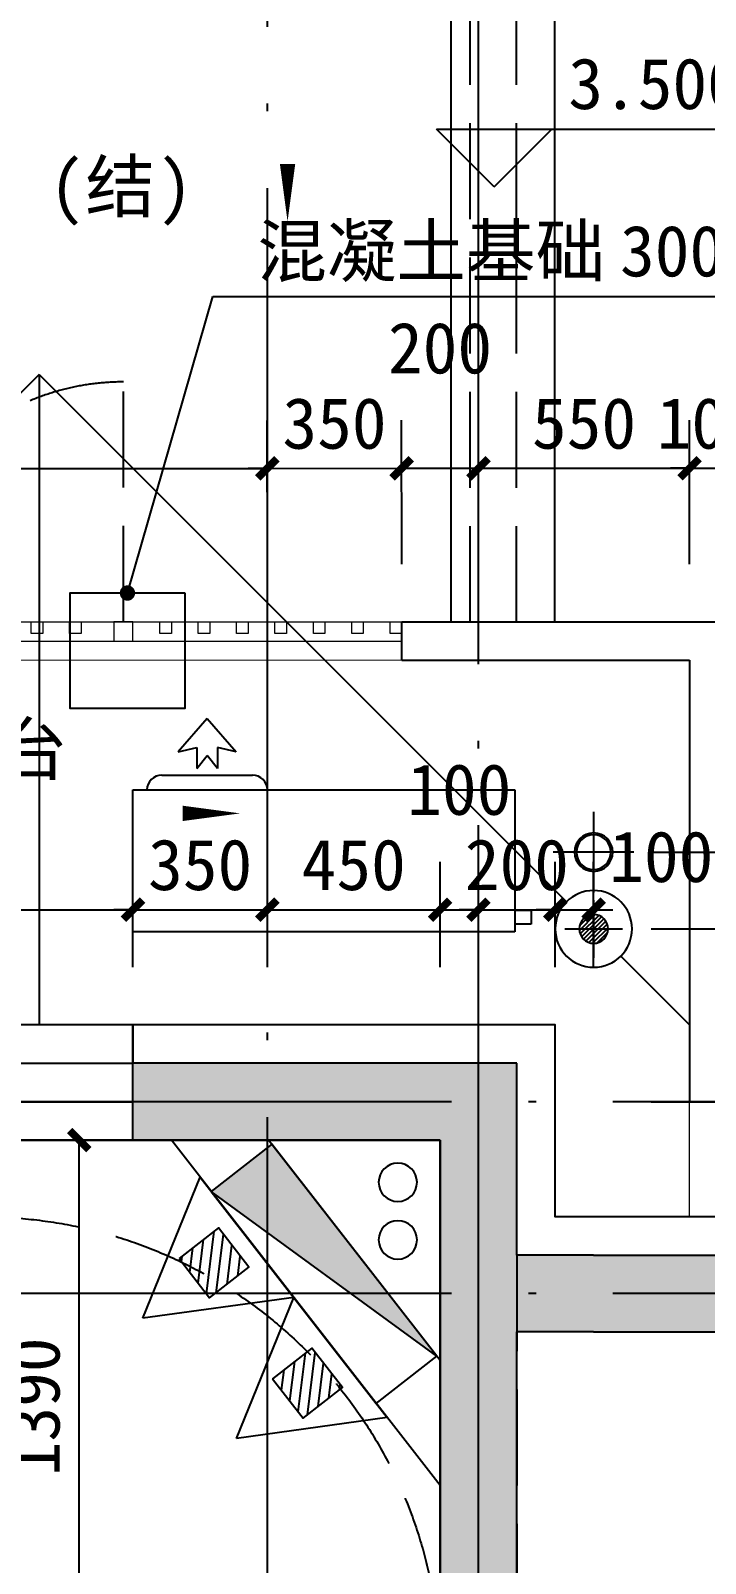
# Model space of a CAD drawing. Extents: x -10817 to 167545, y 26551 to 157048.
# Drawn here: x 69242 to 70999, y 122671 to 126663 of the extents above; entities that cross this region are included whole.
import ezdxf
from ezdxf.xclip import XClip

# ---------------------------------------------------------------- set-up
doc = ezdxf.new("R2010")
doc.units = 0
doc.header["$LTSCALE"] = 1000
doc.header["$MEASUREMENT"] = 0
doc.header["$XCLIPFRAME"] = 0
for name, pattern in [('125-北侧门头屋面$0$__DASH', [0.35, 0.25, -0.1]), ('125-核心筒-标准层$0$DASH', [0.35, 0.25, -0.1]), ('DASH', [0.35, 0.25, -0.1]), ('DOTE', [2.42, 2, -0.2, 0.02, -0.2])]:
    doc.linetypes.add(name, pattern=pattern)
doc.layers.get('Defpoints').update_dxf_attribs({"color": 30, "linetype": 'DASH'})
for name, color, linetype in [('125-北侧门头屋面$0$A-DRAN-SYMB', 243, 'Continuous'), ('125-北侧门头屋面$0$A-ROOF', 241, 'Continuous'), ('125-墙体$0$125-墙体$0$A-COLU-CONC-HATC', 204, 'Continuous'), ('125-墙体$0$125-墙体$0$A-WALL-CONC', 9, 'Continuous'), ('125-核心筒-标准层$0$A-COLU-CONC-HATC', 204, 'Continuous'), ('125-核心筒-标准层$0$A-DOOR', 51, 'Continuous'), ('125-核心筒-标准层$0$A-FLOR-STRS', 51, 'Continuous'), ('125-核心筒-标准层$0$A-WALL-BLOK', 131, 'Continuous'), ('125-核心筒-标准层$0$A-WALL-CONC', 9, 'Continuous'), ('125-核心筒-标准层$0$A-WALL-INSL', 241, 'Continuous'), ('125-核心筒-标准层$0$EQUIP_消防', 7, 'Continuous'), ('125-核心筒-标准层$0$P-FIRE-FH', 1, 'Continuous'), ('125-核心筒-标准层$0$造甲村-建筑200户型底图$0$A-FURN', 8, 'Continuous'), ('3#-夹层$0$A-ANNO-LEVL', 3, 'Continuous'), ('3#-夹层$0$A-ANNO-TEXT', 7, 'Continuous'), ('A-ANNO-DIMS', 3, 'Continuous'), ('A-ANNO-DOTE', 10, 'DOTE'), ('A-ANNO-NOTE', 3, 'Continuous'), ('A-ANNO-SYMB', 3, 'Continuous'), ('A-ANNO-TEXT', 7, 'Continuous'), ('A-DOOR', 51, 'Continuous'), ('A-DRAN', 243, 'Continuous'), ('A-DRAN-SYMB', 243, 'Continuous')]:
    doc.layers.add(name, color=color, linetype=linetype)
doc.layers.add('125-核心筒-标准层$0$A-00-15-4#-PM-TF$0$00-装饰-剖', color=241, linetype='Continuous', lineweight=5)
doc.layers.add('125-核心筒-标准层$0$A-00-15-4#-PM-TF$0$00-装饰-看', color=46, linetype='Continuous', lineweight=5)
doc.styles.add('3#-夹层$0$_TCH_DIM', font='')
doc.styles.add('_TCH_DIM', font='')
doc.styles.add('_TCH_DIM_T3', font='')
doc.styles.get("Standard").update_dxf_attribs({"font": ''})
doc.styles.get('3#-夹层$0$_TCH_DIM').set_extended_font_data('SimSun')
doc.styles.get('_TCH_DIM').set_extended_font_data('SimSun')
doc.styles.get('_TCH_DIM_T3').set_extended_font_data('SimSun')
doc.styles.get('Standard').set_extended_font_data('SimSun')
doc.dimstyles.new('_TCH_ARCH&&50', dxfattribs={"dimtxt": 132.911392, "dimasz": 50, "dimexe": 125, "dimexo": 150, "dimgap": 50, "dimtad": 1, "dimdec": 0, "dimzin": 0, "dimdsep": 46, "dimtxsty": '_TCH_DIM_T3', "dimblk": 'ARCHTICK', "dimcen": 0.09, "dimclrt": 7, "dimazin": 2, "dimtfac": 1, "dimtdec": 0, "dimtix": 1, "dimtmove": 2, "dimatfit": 3, "dimfxl": 50, "dimtolj": 1, "dimtzin": 0, "dimarcsym": 0})

# ---------------------------------------------------------------- blocks, each defined once
blk = doc.blocks.new('125-核心筒-标准层$0$2-4#标准层核心筒$0$$TwtSys$00000434')
for p, q in [((-0.5, 0.5), (-0.5, -0.5)), ((-0.5, -0.5), (0.5, 0.5)), ((0.5, 0.5), (-0.5, 0.5)), ((0.5, -0.5), (0.5, 0.5)), ((-0.5, -0.5), (0.5, -0.5))]:
    blk.add_line(p, q)
blk.add_solid([(0.5, -0.5), (0.5, 0.5), (-0.5, -0.5)])
blk = doc.blocks.new('125-核心筒-标准层$0$DDDA$C0A4D4CDB')
at = {"color": 0}
for p, q in [((193.3, 556.5), (117.4, 469)), ((193.3, 556.5), (269.2, 469)), ((117.4, 469), (166.5, 480.6)), ((166.5, 480.6), (166.5, 426.2)), ((220.1, 480.6), (220.1, 426.2)), ((269.2, 469), (220.1, 480.6)), ((166.5, 426.2), (193.3, 459.5)), ((220.1, 426.2), (193.3, 459.5)), ((75.1, 408.7), (311.5, 408.7)), ((0, 0), (0, 370)), ((0, 370), (995, 370)), ((995, 370), (995, 0)), ((995, 57.2), (1037.4, 57.2)), ((1037.4, 57.2), (1037.4, 20.2)), ((995, 0), (0, 0)), ((1037.4, 20.2), (995, 20.2))]:
    blk.add_line(p, q, dxfattribs=at)
for centre, start_param, end_param in [((75.1, 370), 0.785398, 2.356194), ((311.5, 370), 5.497787, 7.068583)]:
    blk.add_ellipse(centre, major_axis=(27.3, 27.3), ratio=1, start_param=start_param, end_param=end_param, dxfattribs=at)
blk = doc.blocks.new('125-核心筒-标准层$0$$TCHSYS$WIN2D')
for p, q in [((-0.5, 0.5), (0.5, 0.5)), ((-0.5, 0.5), (-0.5, -0.5)), ((0.5, 0.5), (0.5, -0.5)), ((0.5, 0.1667), (-0.5, 0.1667)), ((0.5, -0.1667), (-0.5, -0.1667)), ((-0.5, -0.5), (0.5, -0.5))]:
    blk.add_line(p, q)
blk = doc.blocks.new('125-核心筒-标准层$0$$ATTACHMENT$00000214')
h = blk.add_hatch()
h.set_pattern_fill('ANSI31', color=256, scale=200, style=0)
h.set_pattern_definition([(45, (-38543.802, -6842.639), (-17.67767, 17.67767), [])])
h.paths.add_polyline_path([(-64.9, 1.9), (64.9, 1.9), (64.9, -127.9), (-64.9, -127.9)])
for points in [[(0, 171.8), (-198.4, -171.8), (198.4, -171.8)], [(-64.9, 1.9), (64.9, 1.9), (64.9, -127.9), (-64.9, -127.9)]]:
    blk.add_lwpolyline(points, close=True)
blk = doc.blocks.new('125-核心筒-标准层')
at = {"layer": '125-核心筒-标准层$0$A-COLU-CONC-HATC'}
for points in [[(-1850, 7700), (-1650, 7500), (-998.9, 7500), (-998.9, 7700)], [(-1783.3, 7100), (-1650, 7100), (-1650, 7500), (-1850, 7700), (-1850, 7200)], [(-998.9, 7700), (-998.9, 7500), (-850, 7500), (-850, 7700)], [(-2050, 7200), (-2050, 7000), (-1850, 7000), (-1783.3, 7100), (-1850, 7200)], [(-1850, 6634.3), (-1650, 6634.3), (-1650, 7100), (-1783.3, 7100), (-1850, 7000)], [(-1850, 4000), (-1650, 3800), (-1650, 6634.3), (-1850, 6634.3)]]:
    blk.add_hatch(color=256, dxfattribs=at).paths.add_polyline_path(points)
for centre in [(-1540, 7390), (-1540, 7240)]:
    blk.add_circle(centre, 50)
at = {"layer": '125-核心筒-标准层$0$A-00-15-4#-PM-TF$0$00-装饰-剖'}
for points in [[(-1520, 8820), (-1520, 8850), (-1550, 8850), (-1550, 8820)], [(-1420, 8820), (-1420, 8850), (-1450, 8850), (-1450, 8820)], [(-1320, 8820), (-1320, 8850), (-1350, 8850), (-1350, 8820)], [(-1220, 8820), (-1220, 8850), (-1250, 8850), (-1250, 8820)], [(-1120, 8820), (-1120, 8850), (-1150, 8850), (-1150, 8820)], [(-1020, 8820), (-1020, 8850), (-1050, 8850), (-1050, 8820)], [(-920, 8820), (-920, 8850), (-950, 8850), (-950, 8820)], [(-850, 8850), (-800, 8850), (-800, 8800), (-850, 8800)], [(-685, 8820), (-685, 8850), (-715, 8850), (-715, 8820)], [(-585, 8820), (-585, 8850), (-615, 8850), (-615, 8820)]]:
    blk.add_lwpolyline(points, close=True, dxfattribs=at)
at = {"layer": '125-核心筒-标准层$0$A-00-15-4#-PM-TF$0$00-装饰-看', "color": 251}
for points in [[(1149.9, 8850), (-1550.1, 8850)], [(1149.9, 8800), (-1550.1, 8800)], [(-2300, 7300), (-2300, 8750), (2200, 8749.3), (2200, 7300)]]:
    blk.add_lwpolyline(points, dxfattribs=at)
at = {"layer": '125-核心筒-标准层$0$A-FLOR-STRS'}
for p, q in [((950, 7500), (-1650, 7500)), ((-1650, 7500), (-1650, 6110))]:
    blk.add_line(p, q, dxfattribs=at)
at = {"layer": '125-核心筒-标准层$0$A-FLOR-STRS', "linetype": '125-核心筒-标准层$0$DASH'}
blk.add_lwpolyline([(-1650, 6110, -0.414214), (-460, 7300), (-240, 7300, -0.414214), (950, 6110)], format="xyb", dxfattribs=at)
at = {"layer": '125-核心筒-标准层$0$A-WALL-BLOK'}
for p, q in [((-1550, 8850), (-2400, 8850)), ((-1550, 8750), (-1550, 8850)), ((-1550, 8750), (-2300, 8750)), ((-2300, 8750), (-2300, 7600)), ((-2300, 7600), (-2400, 7600)), ((-1650, 6925.8), (-1203.4, 7500)), ((-1650, 6600), (-950, 7500))]:
    blk.add_line(p, q, dxfattribs=at)
at = {"layer": '125-核心筒-标准层$0$A-WALL-CONC'}
for p, q in [((-1850, 7700), (-998.9, 7700)), ((-1850, 7200), (-1850, 7700)), ((-998.9, 7700), (-850, 7700)), ((-850, 7500), (-850, 7700)), ((-1650, 7500), (-998.9, 7500)), ((-1650, 7100), (-1650, 7500)), ((-998.9, 7500), (-850, 7500)), ((-2050, 7200), (-1850, 7200)), ((-1650, 6634.3), (-1650, 7100)), ((-2050, 7000), (-1850, 7000)), ((-1850, 6634.3), (-1850, 7000)), ((-1850, 4000), (-1850, 6634.3)), ((-1650, 3800), (-1650, 6634.3))]:
    blk.add_line(p, q, dxfattribs=at)
at = {"layer": '125-核心筒-标准层$0$A-WALL-INSL'}
blk.add_line((-850, 7800), (-850, 7700), dxfattribs=at)
blk.add_lwpolyline([(-2400, 7300), (-1950, 7300), (-1950, 7800), (-850, 7800), (-850, 7700)], dxfattribs=at)
at = {"layer": '125-核心筒-标准层$0$A-DOOR', "xscale": 1000, "yscale": -300, "zscale": 300}
blk.add_blockref('125-核心筒-标准层$0$$TCHSYS$WIN2D', (-350, 7650), dxfattribs=at)
at = {"layer": '125-核心筒-标准层$0$EQUIP_消防', "linetype": 'ByBlock', "rotation": 232.1250163566028}
for p in [(-1011.4, 7141.2), (-1255, 6828)]:
    blk.add_blockref('125-核心筒-标准层$0$$ATTACHMENT$00000214', p, dxfattribs=at)
at = {"layer": '125-核心筒-标准层$0$P-FIRE-FH', "extrusion": (0, 0, -1), "xscale": 699.9999999999999, "yscale": 199.9999999999998, "zscale": -699.9999999999999, "rotation": 127.8749836433972}
blk.add_blockref('125-核心筒-标准层$0$2-4#标准层核心筒$0$$TwtSys$00000434', (1347.8, 7151.5), dxfattribs=at)
at = {"layer": '125-核心筒-标准层$0$造甲村-建筑200户型底图$0$A-FURN', "ltscale": 0.1, "extrusion": (0, 0, -1), "zscale": -1}
blk.add_blockref('125-核心筒-标准层$0$DDDA$C0A4D4CDB', (850, 8042), dxfattribs=at)
blk = doc.blocks.new('125-墙体')
at = {"layer": '125-墙体$0$125-墙体$0$A-COLU-CONC-HATC'}
blk.add_hatch(color=256, dxfattribs=at).paths.add_polyline_path([(8400, -100), (8400, 100), (7800, 100), (7800, -100)])
at = {"layer": '125-墙体$0$125-墙体$0$A-WALL-CONC'}
for p, q in [((8400, 100), (7800, 100)), ((8400, -100), (7800, -100))]:
    blk.add_line(p, q, dxfattribs=at)
at = {"layer": 'Defpoints'}
blk.add_lwpolyline([(8600, 100), (8600, -3300), (7850, -3300), (7850, -4700), (9150, -4700), (9150, -7200), (10350, -7200), (10350, -11200)], dxfattribs=at)
blk = doc.blocks.new('125-北侧门头屋面')
at = {"layer": '125-北侧门头屋面$0$A-DRAN-SYMB'}
h = blk.add_hatch(dxfattribs=at)
h.set_pattern_fill('ANSI31', color=5, scale=5, angle=270, style=0)
h.set_pattern_definition([(315, (-18252.744, -151549.999), (5.61266008, 5.61266008), [])])
edge = h.paths.add_edge_path()
edge.add_arc((-2050, 8050), 37.5, 0, 360)
at = {"layer": '125-北侧门头屋面$0$A-DRAN-SYMB', "color": 5}
for p, q in [((-2050, 8125), (-2050, 7975)), ((-1975, 8050), (-2125, 8050))]:
    blk.add_line(p, q, dxfattribs=at)
blk.add_circle((-2050, 8050), 37.5, dxfattribs=at)
at = {"layer": '125-北侧门头屋面$0$A-ROOF', "elevation": 0}
for points in [[(-1948.7, 8849), (-1948.7, 10899.1), (1251.3, 10899.1), (1251.3, 8849)], [(-1678.7, 8849), (-1678.7, 10629.1), (981.3, 10629.1), (981.3, 8849)]]:
    blk.add_lwpolyline(points, dxfattribs=at)
at = {"layer": '125-北侧门头屋面$0$A-ROOF', "linetype": '125-北侧门头屋面$0$__DASH', "elevation": 0}
for points in [[(-1848.7, 8849), (-1848.7, 10799.1), (1151.3, 10799.1), (1151.3, 8849)], [(-1728.7, 8849), (-1728.7, 10679.1), (1031.3, 10679.1), (1031.3, 8849)]]:
    blk.add_lwpolyline(points, dxfattribs=at)
at = {"layer": '125-北侧门头屋面$0$A-ROOF'}
for points in [[(-605.3, 9494.7), (-1979.3, 8120.7)], [(-605.3, 9494.7), (-605.3, 7800)], [(-605.3, 9494.7), (264.4, 8625)], [(-2120.7, 7979.3), (-2300, 7800)]]:
    blk.add_lwpolyline(points, dxfattribs=at)
blk.add_lwpolyline([(-985.6, 8925), (-685.6, 8925), (-685.6, 8625), (-985.6, 8625)], close=True, dxfattribs=at)
blk.add_circle((-2050, 8050), 100, dxfattribs=at)
blk = doc.blocks.new('雨水管')
at = {"layer": 'A-DRAN-SYMB'}
for p, q in [((100, 105), (100, -105)), ((-5, 0), (205, 0))]:
    blk.add_line(p, q, dxfattribs=at)
for radius in [50, 45]:
    blk.add_circle((100, 0), radius, dxfattribs=at)
blk = doc.blocks.new('VGVBFGV')
blk.add_blockref('雨水管', (-2150, 8250))
blk = doc.blocks.new('A$C5A0209F6')
at = {"xscale": -1}
blk.add_blockref('VGVBFGV', (0, 0), dxfattribs=at)
blk = doc.blocks.new('_ArchTick')
at = {"color": 0, "linetype": 'ByBlock', "const_width": 0.4}
blk.add_lwpolyline([(-0.5, -0.5), (0.5, 0.5)], dxfattribs=at)
blk = doc.blocks.new('*D2756')
at = {"layer": 'A-ANNO-DIMS', "color": 0, "lineweight": -2, "transparency": 16777216}
for p, q in [((71308.1, 124523.5), (71308.1, 124573.5)), ((70858.1, 124523.5), (71433.1, 124523.5)), ((71308.1, 124323.5), (71308.1, 124523.5)), ((70858.1, 124323.5), (71433.1, 124323.5)), ((71308.1, 124323.5), (71308.1, 124273.5))]:
    blk.add_line(p, q, dxfattribs=at)
at = {"layer": 'Defpoints', "color": 0, "transparency": 16777216}
for p in [(70708.1, 124523.5), (71308.1, 124523.5), (70708.1, 124323.5)]:
    blk.add_point(p, dxfattribs=at)
at = {"layer": 'A-ANNO-DIMS', "color": 0, "lineweight": -2, "transparency": 16777216, "xscale": 50, "yscale": 50, "zscale": 50}
for p, rotation in [((71308.1, 124523.5), 270), ((71308.1, 124323.5), 90)]:
    blk.add_blockref('_ArchTick', p, dxfattribs=dict(at, rotation=rotation))
at = {"layer": 'A-ANNO-DIMS', "color": 7, "transparency": 16777216, "insert": (71191.7, 124423.5), "char_height": 132.91, "attachment_point": 5, "rotation": 90, "style": '_TCH_DIM_T3'}
blk.add_mtext('\\A1;200', dxfattribs=at)
blk = doc.blocks.new('*D2757')
at = {"layer": 'A-ANNO-DIMS', "color": 0, "lineweight": -2, "transparency": 16777216}
for p, q in [((70858.1, 124323.5), (71433.1, 124323.5)), ((71308.1, 123873.5), (71308.1, 124323.5)), ((70858.1, 123873.5), (71433.1, 123873.5))]:
    blk.add_line(p, q, dxfattribs=at)
at = {"layer": 'Defpoints', "color": 0, "transparency": 16777216}
for p in [(70708.1, 124323.5), (71308.1, 124323.5), (70708.1, 123873.5)]:
    blk.add_point(p, dxfattribs=at)
at = {"layer": 'A-ANNO-DIMS', "color": 0, "lineweight": -2, "transparency": 16777216, "xscale": 50, "yscale": 50, "zscale": 50}
for p, rotation in [((71308.1, 124323.5), 90), ((71308.1, 123873.5), 270)]:
    blk.add_blockref('_ArchTick', p, dxfattribs=dict(at, rotation=rotation))
at = {"layer": 'A-ANNO-DIMS', "color": 7, "transparency": 16777216, "insert": (71191.7, 124098.5), "char_height": 132.91, "attachment_point": 5, "rotation": 90, "style": '_TCH_DIM_T3'}
blk.add_mtext('\\A1;450', dxfattribs=at)
blk = doc.blocks.new('*D2836')
at = {"layer": 'A-ANNO-DIMS', "color": 0, "lineweight": -2, "transparency": 16777216}
for p, q in [((69118.1, 123773.5), (69493.1, 123773.5)), ((69368.1, 122383.5), (69368.1, 123773.5)), ((69118.1, 122383.5), (69493.1, 122383.5))]:
    blk.add_line(p, q, dxfattribs=at)
at = {"layer": 'Defpoints', "color": 0, "transparency": 16777216}
for p in [(68968.1, 123773.5), (69368.1, 123773.5), (68968.1, 122383.5)]:
    blk.add_point(p, dxfattribs=at)
at = {"layer": 'A-ANNO-DIMS', "color": 0, "lineweight": -2, "transparency": 16777216, "xscale": 50, "yscale": 50, "zscale": 50}
for p, rotation in [((69368.1, 123773.5), 90), ((69368.1, 122383.5), 270)]:
    blk.add_blockref('_ArchTick', p, dxfattribs=dict(at, rotation=rotation))
at = {"layer": 'A-ANNO-DIMS', "color": 7, "transparency": 16777216, "insert": (69251.7, 123078.5), "char_height": 132.91, "attachment_point": 5, "rotation": 90, "style": '_TCH_DIM_T3'}
blk.add_mtext('\\A1;1390', dxfattribs=at)
blk = doc.blocks.new('*D3092')
at = {"layer": 'A-ANNO-DIMS', "color": 0, "lineweight": -2, "transparency": 16777216}
for p, q in [((70958.1, 125273.5), (70958, 125648.5)), ((71058.1, 125273.5), (71058.1, 125648.5)), ((70958.1, 125523.5), (70908.1, 125523.5)), ((70958.1, 125523.5), (71058.1, 125523.5)), ((71058.1, 125523.5), (71108.1, 125523.5))]:
    blk.add_line(p, q, dxfattribs=at)
at = {"layer": 'Defpoints', "color": 0, "transparency": 16777216}
for p in [(71058.1, 125523.5), (70958.1, 125123.5), (71058.1, 125123.5)]:
    blk.add_point(p, dxfattribs=at)
at = {"layer": 'A-ANNO-DIMS', "color": 0, "lineweight": -2, "transparency": 16777216, "xscale": 50, "yscale": 50, "zscale": 50}
for p, rotation in [((70958.1, 125523.5), 0.008811211965653598), ((71058.1, 125523.5), 180.0088112119656)]:
    blk.add_blockref('_ArchTick', p, dxfattribs=dict(at, rotation=rotation))
at = {"layer": 'A-ANNO-DIMS', "color": 7, "transparency": 16777216, "insert": (71008, 125639.9), "char_height": 132.91, "attachment_point": 5, "rotation": 0.0088, "style": '_TCH_DIM_T3'}
blk.add_mtext('\\A1;100', dxfattribs=at)
blk = doc.blocks.new('*D3093')
at = {"layer": 'A-ANNO-DIMS', "color": 0, "lineweight": -2, "transparency": 16777216}
for p, q in [((70408.1, 125273.4), (70408.1, 125648.4)), ((70958.1, 125273.5), (70958, 125648.5)), ((70408.1, 125523.4), (70958.1, 125523.5))]:
    blk.add_line(p, q, dxfattribs=at)
at = {"layer": 'Defpoints', "color": 0, "transparency": 16777216}
for p in [(70958.1, 125523.5), (70408.2, 125123.4), (70958.1, 125123.5)]:
    blk.add_point(p, dxfattribs=at)
at = {"layer": 'A-ANNO-DIMS', "color": 0, "lineweight": -2, "transparency": 16777216, "xscale": 50, "yscale": 50, "zscale": 50}
for p, rotation in [((70408.1, 125523.4), 180.0088112119664), ((70958.1, 125523.5), 0.008811211966405424)]:
    blk.add_blockref('_ArchTick', p, dxfattribs=dict(at, rotation=rotation))
at = {"layer": 'A-ANNO-DIMS', "color": 7, "transparency": 16777216, "insert": (70683.1, 125639.9), "char_height": 132.91, "attachment_point": 5, "rotation": 0.0088, "style": '_TCH_DIM_T3'}
blk.add_mtext('\\A1;550', dxfattribs=at)
blk = doc.blocks.new('*D3094')
at = {"layer": 'A-ANNO-DIMS', "color": 0, "lineweight": -2, "transparency": 16777216}
for p, q in [((70208.1, 125273.4), (70208, 125648.4)), ((70408.1, 125273.4), (70408.1, 125648.4)), ((70208, 125523.4), (70408.1, 125523.4))]:
    blk.add_line(p, q, dxfattribs=at)
at = {"layer": 'Defpoints', "color": 0, "transparency": 16777216}
for p in [(70408.1, 125523.4), (70208.1, 125123.4), (70408.2, 125123.4)]:
    blk.add_point(p, dxfattribs=at)
at = {"layer": 'A-ANNO-DIMS', "color": 0, "lineweight": -2, "transparency": 16777216, "xscale": 50, "yscale": 50, "zscale": 50}
for p, rotation in [((70208, 125523.4), 180.0088112119666), ((70408.1, 125523.4), 0.008811211966685313)]:
    blk.add_blockref('_ArchTick', p, dxfattribs=dict(at, rotation=rotation))
at = {"layer": 'A-ANNO-DIMS', "color": 7, "transparency": 16777216, "insert": (70308, 125835.9), "char_height": 132.91, "attachment_point": 5, "rotation": 0.0088, "style": '_TCH_DIM_T3'}
blk.add_mtext('\\A1;200', dxfattribs=at)
blk = doc.blocks.new('*D3095')
at = {"layer": 'A-ANNO-DIMS', "color": 0, "lineweight": -2, "transparency": 16777216}
for p, q in [((69858.2, 125273.3), (69858.1, 125648.3)), ((70208.1, 125273.4), (70208, 125648.4)), ((69858.2, 125523.3), (69808.2, 125523.3)), ((69858.2, 125523.3), (70208, 125523.4)), ((70208, 125523.4), (70258, 125523.4))]:
    blk.add_line(p, q, dxfattribs=at)
at = {"layer": 'Defpoints', "color": 0, "transparency": 16777216}
for p in [(70208, 125523.4), (69858.2, 125123.3), (70208.1, 125123.4)]:
    blk.add_point(p, dxfattribs=at)
at = {"layer": 'A-ANNO-DIMS', "color": 0, "lineweight": -2, "transparency": 16777216, "xscale": 50, "yscale": 50, "zscale": 50}
for p, rotation in [((69858.2, 125523.3), 0.008811211968371424), ((70208, 125523.4), 180.0088112119684)]:
    blk.add_blockref('_ArchTick', p, dxfattribs=dict(at, rotation=rotation))
at = {"layer": 'A-ANNO-DIMS', "color": 7, "transparency": 16777216, "insert": (70033.1, 125639.8), "char_height": 132.91, "attachment_point": 5, "rotation": 0.0088, "style": '_TCH_DIM_T3'}
blk.add_mtext('\\A1;350', dxfattribs=at)
blk = doc.blocks.new('*D3096')
at = {"layer": 'A-ANNO-DIMS', "color": 0, "lineweight": -2, "transparency": 16777216}
for p, q in [((67508.1, 125272.9), (67508.1, 125647.9)), ((69858.2, 125273.3), (69858.1, 125648.3)), ((67508.1, 125522.9), (69858.2, 125523.3))]:
    blk.add_line(p, q, dxfattribs=at)
at = {"layer": 'Defpoints', "color": 0, "transparency": 16777216}
for p in [(69858.2, 125523.3), (67508.2, 125122.9), (69858.2, 125123.3)]:
    blk.add_point(p, dxfattribs=at)
at = {"layer": 'A-ANNO-DIMS', "color": 0, "lineweight": -2, "transparency": 16777216, "xscale": 50, "yscale": 50, "zscale": 50}
for p, rotation in [((67508.1, 125522.9), 180.0088112119666), ((69858.2, 125523.3), 0.008811211966507202)]:
    blk.add_blockref('_ArchTick', p, dxfattribs=dict(at, rotation=rotation))
at = {"layer": 'A-ANNO-DIMS', "color": 7, "transparency": 16777216, "insert": (68683.1, 125639.6), "char_height": 132.91, "attachment_point": 5, "rotation": 0.0088, "style": '_TCH_DIM_T3'}
blk.add_mtext('\\A1;2350', dxfattribs=at)
blk = doc.blocks.new('*D3102')
at = {"layer": 'A-ANNO-DIMS', "color": 0, "lineweight": -2, "transparency": 16777216}
for p, q in [((70608.2, 124223.5), (70608.2, 124498.5)), ((70708.1, 124223.5), (70708.1, 124498.5)), ((70608.2, 124373.5), (70558.2, 124373.5)), ((70608.2, 124373.5), (70708.1, 124373.5)), ((70708.1, 124373.5), (70758.1, 124373.5))]:
    blk.add_line(p, q, dxfattribs=at)
at = {"layer": 'Defpoints', "color": 0, "transparency": 16777216}
for p in [(70708.1, 124373.5), (70608.2, 124073.5), (70708.1, 124073.5)]:
    blk.add_point(p, dxfattribs=at)
at = {"layer": 'A-ANNO-DIMS', "color": 0, "lineweight": -2, "transparency": 16777216, "xscale": 50, "yscale": 50, "zscale": 50}
blk.add_blockref('_ArchTick', (70608.2, 124373.5), dxfattribs=at)
at = {"layer": 'A-ANNO-DIMS', "color": 0, "lineweight": -2, "transparency": 16777216, "xscale": 50, "yscale": 50, "zscale": 50, "rotation": 180}
blk.add_blockref('_ArchTick', (70708.1, 124373.5), dxfattribs=at)
at = {"layer": 'A-ANNO-DIMS', "color": 7, "transparency": 16777216, "insert": (70884.4, 124511), "char_height": 132.91, "attachment_point": 5, "style": '_TCH_DIM_T3'}
blk.add_mtext('\\A1;100', dxfattribs=at)
blk = doc.blocks.new('*D3103')
at = {"layer": 'A-ANNO-DIMS', "color": 0, "lineweight": -2, "transparency": 16777216}
for p, q in [((70408.2, 124223.5), (70408.2, 124498.5)), ((70608.2, 124223.5), (70608.2, 124498.5)), ((70408.2, 124373.5), (70358.2, 124373.5)), ((70408.2, 124373.5), (70608.2, 124373.5)), ((70608.2, 124373.5), (70658.2, 124373.5))]:
    blk.add_line(p, q, dxfattribs=at)
at = {"layer": 'Defpoints', "color": 0, "transparency": 16777216}
for p in [(70608.2, 124373.5), (70408.2, 124073.5), (70608.2, 124073.5)]:
    blk.add_point(p, dxfattribs=at)
at = {"layer": 'A-ANNO-DIMS', "color": 0, "lineweight": -2, "transparency": 16777216, "xscale": 50, "yscale": 50, "zscale": 50}
blk.add_blockref('_ArchTick', (70408.2, 124373.5), dxfattribs=at)
at = {"layer": 'A-ANNO-DIMS', "color": 0, "lineweight": -2, "transparency": 16777216, "xscale": 50, "yscale": 50, "zscale": 50, "rotation": 180}
blk.add_blockref('_ArchTick', (70608.2, 124373.5), dxfattribs=at)
at = {"layer": 'A-ANNO-DIMS', "color": 7, "transparency": 16777216, "insert": (70508.2, 124490), "char_height": 132.91, "attachment_point": 5, "style": '_TCH_DIM_T3'}
blk.add_mtext('\\A1;200', dxfattribs=at)
blk = doc.blocks.new('*D3104')
at = {"layer": 'A-ANNO-DIMS', "color": 0, "lineweight": -2, "transparency": 16777216}
for p, q in [((70308.2, 124223.5), (70308.2, 124498.5)), ((70408.2, 124223.5), (70408.2, 124498.5)), ((70308.2, 124373.5), (70408.2, 124373.5))]:
    blk.add_line(p, q, dxfattribs=at)
at = {"layer": 'Defpoints', "color": 0, "transparency": 16777216}
for p in [(70408.2, 124373.5), (70308.2, 124073.5), (70408.2, 124073.5)]:
    blk.add_point(p, dxfattribs=at)
at = {"layer": 'A-ANNO-DIMS', "color": 0, "lineweight": -2, "transparency": 16777216, "xscale": 50, "yscale": 50, "zscale": 50, "rotation": 180}
blk.add_blockref('_ArchTick', (70308.2, 124373.5), dxfattribs=at)
at = {"layer": 'A-ANNO-DIMS', "color": 0, "lineweight": -2, "transparency": 16777216, "xscale": 50, "yscale": 50, "zscale": 50}
blk.add_blockref('_ArchTick', (70408.2, 124373.5), dxfattribs=at)
at = {"layer": 'A-ANNO-DIMS', "color": 7, "transparency": 16777216, "insert": (70358.2, 124686), "char_height": 132.91, "attachment_point": 5, "style": '_TCH_DIM_T3'}
blk.add_mtext('\\A1;100', dxfattribs=at)
blk = doc.blocks.new('*D3105')
at = {"layer": 'A-ANNO-DIMS', "color": 0, "lineweight": -2, "transparency": 16777216}
for p, q in [((69858.2, 124223.5), (69858.2, 124498.5)), ((70308.2, 124223.5), (70308.2, 124498.5)), ((69858.2, 124373.5), (70308.2, 124373.5))]:
    blk.add_line(p, q, dxfattribs=at)
at = {"layer": 'Defpoints', "color": 0, "transparency": 16777216}
for p in [(70308.2, 124373.5), (69858.2, 124073.5), (70308.2, 124073.5)]:
    blk.add_point(p, dxfattribs=at)
at = {"layer": 'A-ANNO-DIMS', "color": 0, "lineweight": -2, "transparency": 16777216, "xscale": 50, "yscale": 50, "zscale": 50, "rotation": 180}
blk.add_blockref('_ArchTick', (69858.2, 124373.5), dxfattribs=at)
at = {"layer": 'A-ANNO-DIMS', "color": 0, "lineweight": -2, "transparency": 16777216, "xscale": 50, "yscale": 50, "zscale": 50}
blk.add_blockref('_ArchTick', (70308.2, 124373.5), dxfattribs=at)
at = {"layer": 'A-ANNO-DIMS', "color": 7, "transparency": 16777216, "insert": (70083.2, 124490), "char_height": 132.91, "attachment_point": 5, "style": '_TCH_DIM_T3'}
blk.add_mtext('\\A1;450', dxfattribs=at)
blk = doc.blocks.new('*D3106')
at = {"layer": 'A-ANNO-DIMS', "color": 0, "lineweight": -2, "transparency": 16777216}
for p, q in [((69508.2, 124223.5), (69508.2, 124498.5)), ((69858.2, 124223.5), (69858.2, 124498.5)), ((69508.2, 124373.5), (69458.2, 124373.5)), ((69508.2, 124373.5), (69858.2, 124373.5)), ((69858.2, 124373.5), (69908.2, 124373.5))]:
    blk.add_line(p, q, dxfattribs=at)
at = {"layer": 'Defpoints', "color": 0, "transparency": 16777216}
for p in [(69858.2, 124373.5), (69508.2, 124073.5), (69858.2, 124073.5)]:
    blk.add_point(p, dxfattribs=at)
at = {"layer": 'A-ANNO-DIMS', "color": 0, "lineweight": -2, "transparency": 16777216, "xscale": 50, "yscale": 50, "zscale": 50}
blk.add_blockref('_ArchTick', (69508.2, 124373.5), dxfattribs=at)
at = {"layer": 'A-ANNO-DIMS', "color": 0, "lineweight": -2, "transparency": 16777216, "xscale": 50, "yscale": 50, "zscale": 50, "rotation": 180}
blk.add_blockref('_ArchTick', (69858.2, 124373.5), dxfattribs=at)
at = {"layer": 'A-ANNO-DIMS', "color": 7, "transparency": 16777216, "insert": (69683.2, 124490), "char_height": 132.91, "attachment_point": 5, "style": '_TCH_DIM_T3'}
blk.add_mtext('\\A1;350', dxfattribs=at)
blk = doc.blocks.new('*D3107')
at = {"layer": 'A-ANNO-DIMS', "color": 0, "lineweight": -2, "transparency": 16777216}
for p, q in [((68508.2, 124223.5), (68508.2, 124498.5)), ((69508.2, 124223.5), (69508.2, 124498.5)), ((68508.2, 124373.5), (69508.2, 124373.5))]:
    blk.add_line(p, q, dxfattribs=at)
at = {"layer": 'Defpoints', "color": 0, "transparency": 16777216}
for p in [(69508.2, 124373.5), (68508.2, 124073.5), (69508.2, 124073.5)]:
    blk.add_point(p, dxfattribs=at)
at = {"layer": 'A-ANNO-DIMS', "color": 0, "lineweight": -2, "transparency": 16777216, "xscale": 50, "yscale": 50, "zscale": 50, "rotation": 180}
blk.add_blockref('_ArchTick', (68508.2, 124373.5), dxfattribs=at)
at = {"layer": 'A-ANNO-DIMS', "color": 0, "lineweight": -2, "transparency": 16777216, "xscale": 50, "yscale": 50, "zscale": 50}
blk.add_blockref('_ArchTick', (69508.2, 124373.5), dxfattribs=at)
at = {"layer": 'A-ANNO-DIMS', "color": 7, "transparency": 16777216, "insert": (69008.2, 124490), "char_height": 132.91, "attachment_point": 5, "style": '_TCH_DIM_T3'}
blk.add_mtext('\\A1;1000', dxfattribs=at)

msp = doc.modelspace()

# ---------------------------------------------------------------- linework, layer by layer
at = {"layer": '3#-夹层$0$A-ANNO-LEVL'}
for p, q in [((70449, 126256.7), (70299, 126406.7)), ((70299, 126406.7), (71109.1, 126406.7)), ((70449, 126256.7), (70599, 126406.7))]:
    msp.add_line(p, q, dxfattribs=at)
at = {"layer": 'A-ANNO-DOTE', "elevation": 0}
for points in [[(69858.2, 114573.5), (69858.2, 130072.6)], [(70408.2, 120173.5), (70408.2, 130072.6)], [(72758.2, 123873.5), (64558.1, 123873.5)], [(72758.2, 123373.5), (64558.1, 123373.5)]]:
    msp.add_lwpolyline(points, dxfattribs=at)
at = {"layer": 'A-ANNO-NOTE'}
for p, q in [((69493.8, 125198.5), (69716.1, 125970.8)), ((69716.1, 125970.8), (72207.3, 125970.8))]:
    msp.add_line(p, q, dxfattribs=at)
at = {"layer": 'A-ANNO-NOTE', "const_width": 20}
msp.add_lwpolyline([(69491, 125188.9, 1), (69496.5, 125208.1, 1)], format="xyb", close=True, dxfattribs=at)
at = {"layer": 'A-ANNO-SYMB'}
msp.add_lwpolyline([(69713.1, 120273.5, 0, 0, 0), (69713.1, 122753.5, 0, 0, 0), (68303.1, 122753.5, 0, 0, 0), (68303.1, 121573.5, 0, 40, 0), (68303.1, 121723.5, 0, 0, 0)], format="xyseb", dxfattribs=at)
at = {"layer": 'A-DOOR', "linetype": 'DASH', "elevation": 0}
msp.add_lwpolyline([(69483.3, 125123.5), (69483.3, 125748.5, 0.414214), (68858.3, 125123.5)], format="xyb", dxfattribs=at)
at = {"layer": 'A-DRAN'}
for points in [[(69910.8, 126516.4, 0, 0, 0), (69910.8, 126166.4, 0, 40, 0), (69910.8, 126316.4, 0, 0, 0)], [(69437.2, 124624.5, 0, 0, 0), (69787.2, 124624.5, 0, 40, 0), (69637.2, 124624.5, 0, 0, 0)]]:
    msp.add_lwpolyline(points, format="xyseb", dxfattribs=at)

# ---------------------------------------------------------------- block references
at = {"xscale": -1}
msp.add_blockref('125-北侧门头屋面', (68658.2, 116273.5, 0), dxfattribs=at)
ref = msp.add_blockref('125-核心筒-标准层', (68658.1, 116273.5, 0), dxfattribs=dict(xscale=-1))
XClip(ref).set_block_clipping_path([(-2900, -500), (2900, 12599.0639831296)])
ref = msp.add_blockref('A$C5A0209F6', (68658.1, 116273.5, 0))
XClip(ref).set_block_clipping_path([(-2900, -500), (2900, 12599.0639831296)])
ref = msp.add_blockref('125-墙体', (79108.1, 123373.5, 0), dxfattribs=dict(xscale=-1))
XClip(ref).set_block_clipping_path([(7550, -7600), (13350, 5499.0639831296)])

# ---------------------------------------------------------------- texts
at = {"layer": '3#-夹层$0$A-ANNO-TEXT', "color": 7, "style": '3#-夹层$0$_TCH_DIM'}
for s, height, p in [('3.500', 132.91, (70642.2, 126459.2)), ('(', 132.9, (69290, 126191.1)), ('结', 132.9, (69384.5, 126191.1)), (')', 132.9, (69573.6, 126191.1))]:
    msp.add_text(s, height=height, dxfattribs=at).set_placement(p)
at = {"layer": 'A-ANNO-TEXT', "color": 7, "style": '_TCH_DIM'}
for s, height, p in [('混凝土基础', 132.91, (69831.8, 126023.3)), ('300*300*500', 132.911, (70776.9, 126023.3))]:
    msp.add_text(s, height=height, dxfattribs=at).set_placement(p)
at = {"layer": 'A-ANNO-TEXT'}
msp.add_text('设备平台', height=132.91, dxfattribs=at).set_placement((68613.1, 124725.4))

# ---------------------------------------------------------------- dimensions: what is measured, and where the dimension line sits
at = {"layer": 'A-ANNO-DIMS'}
for base, p1, p2, angle, picture, middle in [((70408.1, 125523.4), (70208.1, 125123.4), (70408.2, 125123.4), 0.0088, '*D3094', (70308, 125835.9)), ((70408.2, 124373.5), (70308.2, 124073.5), (70408.2, 124073.5), 0, '*D3104', (70358.2, 124686)), ((70708.1, 124373.5), (70608.2, 124073.5), (70708.1, 124073.5), 0, '*D3102', (70884.4, 124511))]:
    dim = msp.add_linear_dim(base=base, p1=p1, p2=p2, angle=angle, dimstyle='_TCH_ARCH&&50', dxfattribs=at)
    dim.commit()
    dim.dimension.update_dxf_attribs({"geometry": picture, "text_midpoint": middle, "dimtype": 161})
for p1, p2, distance, picture, middle in [((67508.2, 125122.9), (69858.2, 125123.3), 400, '*D3096', (68683.1, 125639.6)), ((69858.2, 125123.3), (70208.1, 125123.4), 400, '*D3095', (70033.1, 125639.8)), ((70408.2, 125123.4), (70958.1, 125123.5), 400, '*D3093', (70683.1, 125639.9)), ((70958.1, 125123.5), (71058.1, 125123.5), 400, '*D3092', (71008, 125639.9)), ((68508.2, 124073.5), (69508.2, 124073.5), 300, '*D3107', (69008.2, 124490)), ((69508.2, 124073.5), (69858.2, 124073.5), 300, '*D3106', (69683.2, 124490)), ((69858.2, 124073.5), (70308.2, 124073.5), 300, '*D3105', (70083.2, 124490)), ((70408.2, 124073.5), (70608.2, 124073.5), 300, '*D3103', (70508.2, 124490)), ((70708.1, 124323.5), (70708.1, 124523.5), -600, '*D2756', (71191.7, 124423.5)), ((70708.1, 123873.5), (70708.1, 124323.5), -600, '*D2757', (71191.7, 124098.5)), ((68968.1, 122383.5), (68968.1, 123773.5), -400, '*D2836', (69251.7, 123078.5))]:
    dim = msp.add_aligned_dim(p1=p1, p2=p2, distance=distance, dimstyle='_TCH_ARCH&&50', dxfattribs=at)
    dim.commit()
    dim.dimension.update_dxf_attribs({"geometry": picture, "text_midpoint": middle})

doc.saveas('drawing.dxf')
